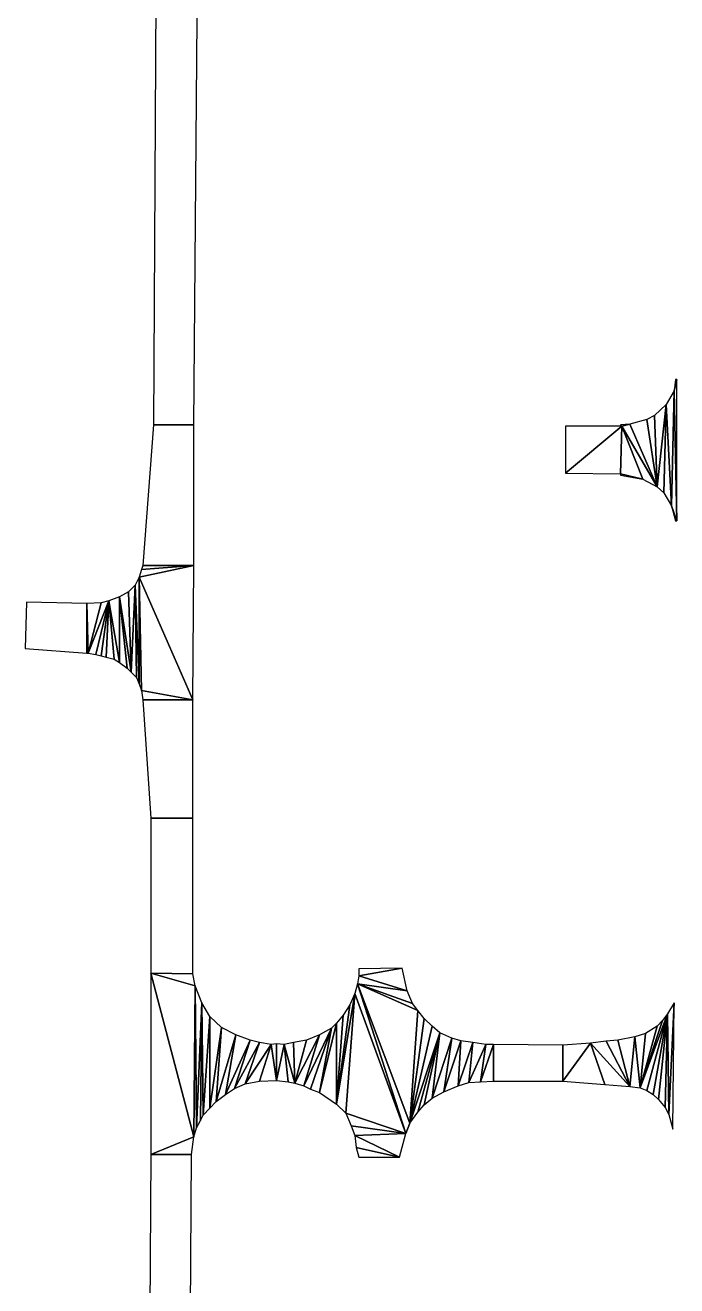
# Model space of a CAD drawing. Extents: x -35426929 to -35396731, y 11996534 to 12011444.
# Drawn here: x -35418109 to -35416723, y 12003021 to 12005703 of the extents above; entities that cross this region are included whole.
import ezdxf

# ---------------------------------------------------------------- set-up
doc = ezdxf.new("R2010")
doc.units = 0

msp = doc.modelspace()

# ---------------------------------------------------------------- linework, layer by layer
at = {"layer": 'mg_to_dxf', "color": 52}
for points in [[(-35417750.28, 12004852.69), (-35417741.93, 12005889.75), (-35417831.02, 12005889.75), (-35417836.58, 12004852.69)], [(-35416728.52, 12004925.07), (-35416728.52, 12004925.07), (-35416722.96, 12004948.74), (-35416725.74, 12004948.74)], [(-35416728.52, 12004925.07), (-35416728.52, 12004925.07), (-35416722.96, 12004648.06), (-35416722.96, 12004948.74)], [(-35416745.23, 12004895.84), (-35416745.23, 12004895.84), (-35416734.09, 12004680.08), (-35416728.52, 12004925.07)], [(-35416734.09, 12004680.08), (-35416734.09, 12004680.08), (-35416722.96, 12004648.06), (-35416728.52, 12004925.07)], [(-35416764.72, 12004720.44), (-35416764.72, 12004720.44), (-35416745.23, 12004895.84), (-35416770.28, 12004872.18)], [(-35416745.23, 12004895.84), (-35416745.23, 12004895.84), (-35416764.72, 12004720.44), (-35416750.8, 12004707.92)], [(-35416750.8, 12004707.92), (-35416750.8, 12004707.92), (-35416734.09, 12004680.08), (-35416745.23, 12004895.84)], [(-35417750.28, 12004553.4), (-35417750.28, 12004852.69), (-35417836.58, 12004852.69), (-35417858.86, 12004553.4)], [(-35416839.89, 12004849.9), (-35416839.89, 12004849.9), (-35416959.6, 12004749.68), (-35416842.67, 12004748.28)], [(-35416839.89, 12004849.9), (-35416839.89, 12004849.9), (-35416959.6, 12004849.9), (-35416959.6, 12004749.68)], [(-35416823.18, 12004854.08), (-35416823.18, 12004854.08), (-35416842.67, 12004852.69), (-35416839.89, 12004849.9)], [(-35416839.89, 12004849.9), (-35416839.89, 12004849.9), (-35416842.67, 12004748.28), (-35416795.34, 12004737.15)], [(-35416823.18, 12004854.08), (-35416823.18, 12004854.08), (-35416839.89, 12004849.9), (-35416764.72, 12004720.44)], [(-35416839.89, 12004849.9), (-35416839.89, 12004849.9), (-35416795.34, 12004737.15), (-35416764.72, 12004720.44)], [(-35416823.18, 12004854.08), (-35416823.18, 12004854.08), (-35416764.72, 12004720.44), (-35416786.99, 12004863.82)], [(-35416764.72, 12004720.44), (-35416764.72, 12004720.44), (-35416770.28, 12004872.18), (-35416786.99, 12004863.82)], [(-35416842.67, 12004748.28), (-35416842.67, 12004748.28), (-35416842.67, 12004745.5), (-35416795.34, 12004737.15)], [(-35416734.09, 12004680.08), (-35416734.09, 12004680.08), (-35416725.74, 12004648.06), (-35416722.96, 12004648.06)], [(-35417867.21, 12004528.34), (-35417867.21, 12004528.34), (-35417750.28, 12004553.4), (-35417861.64, 12004545.05)], [(-35417867.21, 12004528.34), (-35417867.21, 12004528.34), (-35417753.06, 12004268.03), (-35417750.28, 12004553.4)], [(-35417861.64, 12004545.05), (-35417861.64, 12004545.05), (-35417750.28, 12004553.4), (-35417858.86, 12004553.4)], [(-35417867.21, 12004301.44), (-35417867.21, 12004301.44), (-35417867.21, 12004528.34), (-35417875.56, 12004511.64)], [(-35417861.64, 12004287.52), (-35417861.64, 12004287.52), (-35417753.06, 12004268.03), (-35417867.21, 12004528.34)], [(-35417867.21, 12004301.44), (-35417867.21, 12004301.44), (-35417861.64, 12004287.52), (-35417867.21, 12004528.34)], [(-35417883.91, 12004326.5), (-35417883.91, 12004326.5), (-35417875.56, 12004511.64), (-35417889.48, 12004497.72)], [(-35417875.56, 12004511.64), (-35417875.56, 12004511.64), (-35417883.91, 12004326.5), (-35417872.78, 12004315.36)], [(-35417872.78, 12004315.36), (-35417872.78, 12004315.36), (-35417867.21, 12004301.44), (-35417875.56, 12004511.64)], [(-35417978.57, 12004472.66), (-35418106.64, 12004475.45), (-35418109.42, 12004376.61), (-35417978.57, 12004366.87)], [(-35417947.95, 12004474.05), (-35417947.95, 12004474.05), (-35417978.57, 12004472.66), (-35417975.79, 12004366.87)], [(-35417931.24, 12004478.23), (-35417931.24, 12004478.23), (-35417975.79, 12004366.87), (-35417959.08, 12004364.08)], [(-35417931.24, 12004478.23), (-35417931.24, 12004478.23), (-35417947.95, 12004474.05), (-35417975.79, 12004366.87)], [(-35417931.24, 12004478.23), (-35417931.24, 12004478.23), (-35417959.08, 12004364.08), (-35417947.95, 12004361.3)], [(-35417931.24, 12004478.23), (-35417931.24, 12004478.23), (-35417947.95, 12004361.3), (-35417936.81, 12004358.51)], [(-35417920.11, 12004354.34), (-35417920.11, 12004354.34), (-35417931.24, 12004478.23), (-35417936.81, 12004358.51)], [(-35417908.97, 12004347.38), (-35417908.97, 12004347.38), (-35417908.97, 12004486.58), (-35417931.24, 12004478.23)], [(-35417920.11, 12004354.34), (-35417920.11, 12004354.34), (-35417908.97, 12004347.38), (-35417931.24, 12004478.23)], [(-35417908.97, 12004486.58), (-35417908.97, 12004486.58), (-35417883.91, 12004326.5), (-35417889.48, 12004497.72)], [(-35417892.27, 12004334.85), (-35417892.27, 12004334.85), (-35417883.91, 12004326.5), (-35417908.97, 12004486.58)], [(-35417908.97, 12004347.38), (-35417908.97, 12004347.38), (-35417892.27, 12004334.85), (-35417908.97, 12004486.58)], [(-35417975.79, 12004366.87), (-35417975.79, 12004366.87), (-35417978.57, 12004472.66), (-35417978.57, 12004366.87)], [(-35417861.64, 12004287.52), (-35417861.64, 12004287.52), (-35417858.86, 12004268.03), (-35417753.06, 12004268.03)], [(-35417753.06, 12004016.07), (-35417753.06, 12004268.03), (-35417858.86, 12004268.03), (-35417842.15, 12004016.07)], [(-35417753.06, 12003684.77), (-35417753.06, 12004016.07), (-35417842.15, 12004016.07), (-35417842.15, 12003686.16)], [(-35417296.47, 12003648.58), (-35417296.47, 12003648.58), (-35417307.61, 12003697.3), (-35417399.49, 12003680.59)], [(-35417399.49, 12003680.59), (-35417399.49, 12003680.59), (-35417307.61, 12003697.3), (-35417399.49, 12003695.91)], [(-35417750.28, 12003338.15), (-35417750.28, 12003338.15), (-35417842.15, 12003686.16), (-35417842.15, 12003300.57)], [(-35417747.49, 12003659.71), (-35417747.49, 12003659.71), (-35417842.15, 12003686.16), (-35417750.28, 12003338.15)], [(-35417747.49, 12003659.71), (-35417747.49, 12003659.71), (-35417753.06, 12003684.77), (-35417842.15, 12003686.16)], [(-35417402.27, 12003663.89), (-35417402.27, 12003663.89), (-35417296.47, 12003648.58), (-35417399.49, 12003680.59)], [(-35417744.71, 12003357.64), (-35417744.71, 12003357.64), (-35417747.49, 12003659.71), (-35417750.28, 12003338.15)], [(-35417733.57, 12003623.52), (-35417733.57, 12003623.52), (-35417747.49, 12003659.71), (-35417744.71, 12003357.64)], [(-35417427.33, 12003388.27), (-35417427.33, 12003388.27), (-35417407.84, 12003643.01), (-35417446.81, 12003407.75)], [(-35417407.84, 12003643.01), (-35417407.84, 12003643.01), (-35417418.97, 12003619.34), (-35417446.81, 12003407.75)], [(-35417299.26, 12003345.11), (-35417299.26, 12003345.11), (-35417407.84, 12003643.01), (-35417427.33, 12003388.27)], [(-35417407.84, 12003643.01), (-35417407.84, 12003643.01), (-35417299.26, 12003345.11), (-35417402.27, 12003663.89)], [(-35417402.27, 12003663.89), (-35417402.27, 12003663.89), (-35417274.2, 12003606.81), (-35417285.34, 12003622.13)], [(-35417402.27, 12003663.89), (-35417402.27, 12003663.89), (-35417290.91, 12003367.38), (-35417274.2, 12003606.81)], [(-35417402.27, 12003663.89), (-35417402.27, 12003663.89), (-35417285.34, 12003622.13), (-35417296.47, 12003648.58)], [(-35417402.27, 12003663.89), (-35417402.27, 12003663.89), (-35417299.26, 12003345.11), (-35417290.91, 12003367.38)], [(-35417736.36, 12003372.95), (-35417736.36, 12003372.95), (-35417733.57, 12003623.52), (-35417744.71, 12003357.64)], [(-35417733.57, 12003623.52), (-35417733.57, 12003623.52), (-35417736.36, 12003372.95), (-35417730.79, 12003384.09)], [(-35417716.87, 12003594.29), (-35417716.87, 12003594.29), (-35417733.57, 12003623.52), (-35417730.79, 12003384.09)], [(-35417418.97, 12003619.34), (-35417418.97, 12003619.34), (-35417432.89, 12003597.07), (-35417446.81, 12003407.75)], [(-35416739.66, 12003385.48), (-35416739.66, 12003385.48), (-35416728.52, 12003623.52), (-35416742.44, 12003599.85)], [(-35416739.66, 12003385.48), (-35416739.66, 12003385.48), (-35416731.31, 12003354.86), (-35416728.52, 12003623.52)], [(-35417716.87, 12003399.4), (-35417716.87, 12003399.4), (-35417716.87, 12003594.29), (-35417730.79, 12003384.09)], [(-35417691.81, 12003570.62), (-35417691.81, 12003570.62), (-35417716.87, 12003594.29), (-35417716.87, 12003399.4)], [(-35417432.89, 12003597.07), (-35417432.89, 12003597.07), (-35417446.81, 12003580.37), (-35417446.81, 12003407.75)], [(-35417274.2, 12003606.81), (-35417274.2, 12003606.81), (-35417290.91, 12003367.38), (-35417260.28, 12003590.11)], [(-35417260.28, 12003590.11), (-35417260.28, 12003590.11), (-35417290.91, 12003367.38), (-35417243.58, 12003573.41)], [(-35416742.44, 12003599.85), (-35416742.44, 12003599.85), (-35416800.91, 12003442.55), (-35416786.99, 12003436.99)], [(-35416742.44, 12003599.85), (-35416742.44, 12003599.85), (-35416753.58, 12003585.93), (-35416800.91, 12003442.55)], [(-35416742.44, 12003599.85), (-35416742.44, 12003599.85), (-35416786.99, 12003436.99), (-35416773.07, 12003428.63)], [(-35416742.44, 12003599.85), (-35416742.44, 12003599.85), (-35416773.07, 12003428.63), (-35416761.93, 12003417.5)], [(-35416742.44, 12003599.85), (-35416742.44, 12003599.85), (-35416761.93, 12003417.5), (-35416748.01, 12003400.79)], [(-35416739.66, 12003385.48), (-35416739.66, 12003385.48), (-35416742.44, 12003599.85), (-35416748.01, 12003400.79)], [(-35417702.95, 12003413.32), (-35417702.95, 12003413.32), (-35417691.81, 12003570.62), (-35417716.87, 12003399.4)], [(-35417661.19, 12003555.31), (-35417661.19, 12003555.31), (-35417691.81, 12003570.62), (-35417702.95, 12003413.32)], [(-35417457.95, 12003569.23), (-35417457.95, 12003569.23), (-35417516.42, 12003446.73), (-35417502.5, 12003439.77)], [(-35417457.95, 12003569.23), (-35417457.95, 12003569.23), (-35417483.01, 12003555.31), (-35417516.42, 12003446.73)], [(-35417457.95, 12003569.23), (-35417457.95, 12003569.23), (-35417502.5, 12003439.77), (-35417483.01, 12003432.81)], [(-35417446.81, 12003580.37), (-35417446.81, 12003580.37), (-35417483.01, 12003432.81), (-35417446.81, 12003407.75)], [(-35417446.81, 12003580.37), (-35417446.81, 12003580.37), (-35417457.95, 12003569.23), (-35417483.01, 12003432.81)], [(-35417243.58, 12003573.41), (-35417243.58, 12003573.41), (-35417290.91, 12003367.38), (-35417226.87, 12003559.49)], [(-35416753.58, 12003585.93), (-35416753.58, 12003585.93), (-35416764.72, 12003573.41), (-35416800.91, 12003442.55)], [(-35416764.72, 12003573.41), (-35416764.72, 12003573.41), (-35416789.77, 12003558.09), (-35416800.91, 12003442.55)], [(-35417683.46, 12003428.63), (-35417683.46, 12003428.63), (-35417661.19, 12003555.31), (-35417702.95, 12003413.32)], [(-35417630.56, 12003544.17), (-35417630.56, 12003544.17), (-35417661.19, 12003555.31), (-35417683.46, 12003428.63)], [(-35417663.97, 12003441.16), (-35417663.97, 12003441.16), (-35417630.56, 12003544.17), (-35417683.46, 12003428.63)], [(-35417611.07, 12003538.61), (-35417611.07, 12003538.61), (-35417630.56, 12003544.17), (-35417663.97, 12003441.16)], [(-35417641.7, 12003450.91), (-35417641.7, 12003450.91), (-35417611.07, 12003538.61), (-35417663.97, 12003441.16)], [(-35417586.02, 12003534.43), (-35417586.02, 12003534.43), (-35417611.07, 12003538.61), (-35417641.7, 12003450.91)], [(-35417586.02, 12003534.43), (-35417586.02, 12003534.43), (-35417574.88, 12003457.87), (-35417574.88, 12003535.82)], [(-35417558.18, 12003534.43), (-35417558.18, 12003534.43), (-35417574.88, 12003535.82), (-35417574.88, 12003457.87)], [(-35417535.9, 12003452.3), (-35417535.9, 12003452.3), (-35417538.69, 12003538.61), (-35417558.18, 12003534.43)], [(-35417510.85, 12003544.17), (-35417510.85, 12003544.17), (-35417538.69, 12003538.61), (-35417535.9, 12003452.3)], [(-35417483.01, 12003555.31), (-35417483.01, 12003555.31), (-35417535.9, 12003452.3), (-35417516.42, 12003446.73)], [(-35417483.01, 12003555.31), (-35417483.01, 12003555.31), (-35417510.85, 12003544.17), (-35417535.9, 12003452.3)], [(-35417290.91, 12003367.38), (-35417290.91, 12003367.38), (-35417274.2, 12003391.05), (-35417226.87, 12003559.49)], [(-35417274.2, 12003391.05), (-35417274.2, 12003391.05), (-35417260.28, 12003406.36), (-35417226.87, 12003559.49)], [(-35417260.28, 12003406.36), (-35417260.28, 12003406.36), (-35417243.58, 12003420.28), (-35417226.87, 12003559.49)], [(-35417243.58, 12003420.28), (-35417243.58, 12003420.28), (-35417201.82, 12003548.35), (-35417226.87, 12003559.49)], [(-35417243.58, 12003420.28), (-35417243.58, 12003420.28), (-35417218.52, 12003434.2), (-35417201.82, 12003548.35)], [(-35417218.52, 12003434.2), (-35417218.52, 12003434.2), (-35417182.33, 12003542.78), (-35417201.82, 12003548.35)], [(-35417218.52, 12003434.2), (-35417218.52, 12003434.2), (-35417187.9, 12003446.73), (-35417182.33, 12003542.78)], [(-35417187.9, 12003446.73), (-35417187.9, 12003446.73), (-35417157.27, 12003538.61), (-35417182.33, 12003542.78)], [(-35417187.9, 12003446.73), (-35417187.9, 12003446.73), (-35417165.62, 12003453.69), (-35417157.27, 12003538.61)], [(-35417165.62, 12003453.69), (-35417165.62, 12003453.69), (-35417129.43, 12003534.43), (-35417157.27, 12003538.61)], [(-35416906.7, 12003537.21), (-35416906.7, 12003537.21), (-35416965.17, 12003456.48), (-35416876.08, 12003449.51)], [(-35416906.7, 12003537.21), (-35416906.7, 12003537.21), (-35416965.17, 12003533.04), (-35416965.17, 12003456.48)], [(-35416823.18, 12003445.34), (-35416823.18, 12003445.34), (-35416873.3, 12003541.39), (-35416906.7, 12003537.21)], [(-35416823.18, 12003445.34), (-35416823.18, 12003445.34), (-35416906.7, 12003537.21), (-35416876.08, 12003449.51)], [(-35416848.24, 12003544.17), (-35416848.24, 12003544.17), (-35416873.3, 12003541.39), (-35416823.18, 12003445.34)], [(-35416812.05, 12003551.13), (-35416812.05, 12003551.13), (-35416848.24, 12003544.17), (-35416823.18, 12003445.34)], [(-35416812.05, 12003551.13), (-35416812.05, 12003551.13), (-35416823.18, 12003445.34), (-35416800.91, 12003442.55)], [(-35416789.77, 12003558.09), (-35416789.77, 12003558.09), (-35416812.05, 12003551.13), (-35416800.91, 12003442.55)], [(-35417611.07, 12003456.48), (-35417611.07, 12003456.48), (-35417586.02, 12003534.43), (-35417641.7, 12003450.91)], [(-35417611.07, 12003456.48), (-35417611.07, 12003456.48), (-35417574.88, 12003457.87), (-35417586.02, 12003534.43)], [(-35417558.18, 12003534.43), (-35417558.18, 12003534.43), (-35417574.88, 12003457.87), (-35417549.83, 12003455.08)], [(-35417535.9, 12003452.3), (-35417535.9, 12003452.3), (-35417558.18, 12003534.43), (-35417549.83, 12003455.08)], [(-35417165.62, 12003453.69), (-35417165.62, 12003453.69), (-35417140.57, 12003455.08), (-35417129.43, 12003534.43)], [(-35417140.57, 12003455.08), (-35417140.57, 12003455.08), (-35417112.73, 12003534.43), (-35417129.43, 12003534.43)], [(-35417140.57, 12003455.08), (-35417140.57, 12003455.08), (-35417112.73, 12003456.48), (-35417112.73, 12003534.43)], [(-35417112.73, 12003456.48), (-35416965.17, 12003456.48), (-35416965.17, 12003533.04), (-35417112.73, 12003534.43)], [(-35417299.26, 12003345.11), (-35417299.26, 12003345.11), (-35417427.33, 12003388.27), (-35417416.19, 12003361.82)], [(-35417299.26, 12003345.11), (-35417299.26, 12003345.11), (-35417416.19, 12003361.82), (-35417407.84, 12003340.94)], [(-35417290.91, 12003367.38), (-35417290.91, 12003367.38), (-35417299.26, 12003345.11)], [(-35417750.28, 12003338.15), (-35417750.28, 12003338.15), (-35417842.15, 12003300.57), (-35417755.85, 12003300.57)], [(-35417313.18, 12003295), (-35417313.18, 12003295), (-35417299.26, 12003345.11), (-35417407.84, 12003340.94)], [(-35417407.84, 12003340.94), (-35417407.84, 12003340.94), (-35417405.05, 12003315.88), (-35417313.18, 12003295)], [(-35417761.41, 12002409.66), (-35417755.85, 12003300.57), (-35417842.15, 12003300.57), (-35417847.72, 12002409.66)], [(-35417313.18, 12003295), (-35417313.18, 12003295), (-35417405.05, 12003315.88), (-35417399.49, 12003295)]]:
    msp.add_3dface(points, dxfattribs=at)

doc.saveas('drawing.dxf')
